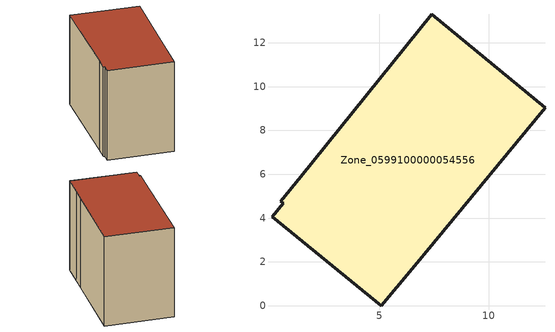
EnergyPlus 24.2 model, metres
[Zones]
Zone_0599100000054556
 floor ground (C_G): 0.5,4.76 1.42,5.88 7.4,13.3 12.57,9.05 7.49,2.87 6.5,1.69 5.1,0 0.1,4.07 0.61,4.67 z0
 wall outside (C_F): 1.42,5.88 0.5,4.76 0.61,4.67 0.1,4.07 5.1,0 6.5,1.69 7.49,2.87 12.57,9.05 7.4,13.3 1.42,5.88 z0:9.26
 roof outside (C_R): 0.61,4.67 0.1,4.07 5.1,0 6.5,1.69 7.49,2.87 12.57,9.05 7.4,13.3 1.42,5.88 0.5,4.76 z9.26
[BUILDING]
Pand.0599100000054556: North Axis=0; Terrain=City; Loads Convergence Tolerance Value=0.04; Temperature Convergence Tolerance Value=0.4; Solar Distribution=FullExterior; Maximum Number of Warmup Days=25; Minimum Number of Warmup Days=1
[Site:Location]
Rotterdam.The.Hague.AP_ZH_NLD Design_Conditions: Latitude=51.96; Longitude=4.45; Time Zone=1; Elevation=-4.5
[SITE:GROUNDTEMPERATURE:BUILDINGSURFACE]
18, 18, 18, 18, 18, 18, 18, 18, 18, 18, 18, 18
[MATERIAL] Thermal Absorptance=0.9; Solar Absorptance=0.7; Visible Absorptance=0.7
Name | Roughness | Thickness | Conductivity | Density | Specific Heat
G.TI.1946-1964 | MediumSmooth | 0.15 | 1 | 540 | 1210
F.TI.1946-1964 | Rough | 0.3 | 0.857143 | 1920 | 840
R.TI.1946-1964 | MediumRough | 0.2 | 0.277778 | 1500 | 1000
[CONSTRUCTION]
C_G: G.TI.1946-1964
C_F: F.TI.1946-1964
C_R: R.TI.1946-1964
[ZONE]
Zone_0599100000054556: Type=1; Multiplier=1; Ceiling Height=Autocalculate; Volume=Autocalculate; Floor Area=autocalculate; Part of Total Floor Area=Yes
[ZONEINFILTRATION:DESIGNFLOWRATE]
Infil_Zone_0599100000054556: Zone or ZoneList or Space or SpaceList=Zone_0599100000054556; Schedule=AlwaysOn; Design Flow Rate Calculation Method=Flow/Area; Flow Rate per Floor Area=0.003; Constant Term Coefficient=1; Temperature Term Coefficient=0; Velocity Term Coefficient=0; Velocity Squared Term Coefficient=0
[HVACTEMPLATE:ZONE:IDEALLOADSAIRSYSTEM]
Zone_0599100000054556: Maximum Heating Supply Air Temperature=50; Minimum Cooling Supply Air Temperature=13; Maximum Heating Supply Air Humidity Ratio=0.0156; Minimum Cooling Supply Air Humidity Ratio=0.0077; Heating Limit=NoLimit; Cooling Limit=NoLimit; Dehumidification Control Type=ConstantSensibleHeatRatio; Cooling Sensible Heat Ratio=0.7; Dehumidification Setpoint=60; Humidification Control Type=None; Humidification Setpoint=30; Outdoor Air Method=None; Outdoor Air Flow Rate per Person=0.00944; Outdoor Air Flow Rate per Zone Floor Area=0; Outdoor Air Flow Rate per Zone=0; Demand Controlled Ventilation Type=None; Outdoor Air Economizer Type=NoEconomizer; Heat Recovery Type=None; Sensible Heat Recovery Effectiveness=0.7; Latent Heat Recovery Effectiveness=0.65
[ZONECONTROL:THERMOSTAT]
ThermostatControl_Zone_0599100000054556: Zone or ZoneList=Zone_0599100000054556; Control Type Schedule=DualSetpointControlType; Control 1=Thermostat_Zone_0599100000054556; Temperature Difference Between Cutout And Setpoint=0
[THERMOSTATSETPOINT:DUALSETPOINT]
Thermostat_Zone_0599100000054556: Heating Setpoint Temperature Schedule=HeatingSetpoint_Zone_0599100000054556; Cooling Setpoint Temperature Schedule=CoolingSetpoint_Zone_0599100000054556
[SCHEDULE:COMPACT]
HeatingSetpoint_Zone_0599100000054556: Through: 12/31, For: AllDays, Until: 24:00, 21
CoolingSetpoint_Zone_0599100000054556: Through: 12/31, For: AllDays, Until: 24:00, 24
DualSetpointControlType: Through: 12/31, For: AllDays, Until: 24:00, 4
AlwaysOn: Through: 12/31, For: AllDays, Until: 24:00, 1
